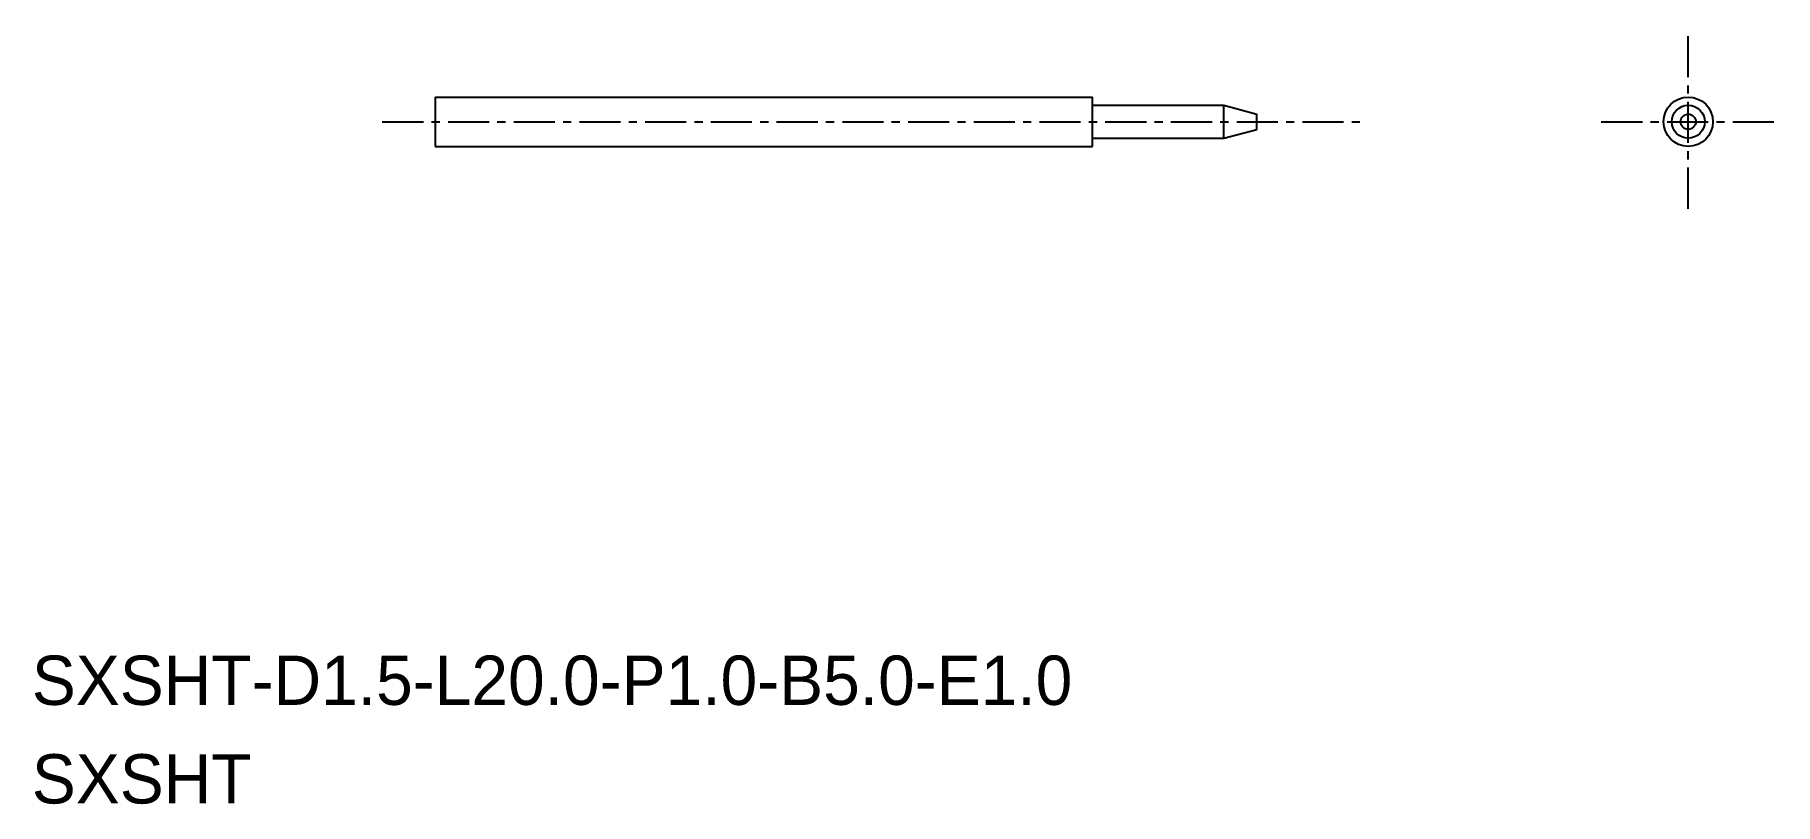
# Model space of a CAD drawing. Extents: x -1893 to -1840.1, y -460.2 to -436.8.
import ezdxf

# ---------------------------------------------------------------- set-up
doc = ezdxf.new("R2010")
doc.units = 0
doc.linetypes.add('CENTER', pattern=[2, 1.25, -0.25, 0.25, -0.25])
doc.layers.get('0').update_dxf_attribs({"linetype": 'CONTINUOUS'})
doc.layers.add('CENTER', color=1, linetype='CENTER')

msp = doc.modelspace()

# ---------------------------------------------------------------- linework, layer by layer
at = {"color": 7, "linetype": 'CONTINUOUS'}
for p, q in [((-1880.857, -438.678), (-1880.857, -440.178)), ((-1880.857, -438.678), (-1860.857, -438.678)), ((-1860.857, -440.178), (-1860.857, -438.678)), ((-1860.857, -438.928), (-1856.857, -438.928)), ((-1856.857, -439.928), (-1856.857, -438.928)), ((-1855.857, -439.661), (-1855.857, -439.196)), ((-1860.857, -439.928), (-1856.857, -439.928)), ((-1880.857, -440.178), (-1860.857, -440.178))]:
    msp.add_line(p, q, dxfattribs=at)
for p, q in [((-1856.857, -438.928), (-1855.857, -439.196)), ((-1856.857, -439.928), (-1855.857, -439.661))]:
    msp.add_line(p, q)
for radius in [0.75, 0.5, 0.232]:
    msp.add_circle((-1842.725, -439.428), radius)
at = {"layer": 'CENTER', "color": 1, "linetype": 'CENTER'}
for p, q in [((-1842.725, -442.074), (-1842.725, -436.783)), ((-1882.465, -439.428), (-1852.583, -439.428)), ((-1845.37, -439.428), (-1840.079, -439.428))]:
    msp.add_line(p, q, dxfattribs=at)

# ---------------------------------------------------------------- texts
for s, p in [('SXSHT-D1.5-L20.0-P1.0-B5.0-E1.0', (-1893.13, -457.174)), ('SXSHT', (-1893.13, -460.174))]:
    msp.add_text(s, height=1.5).set_placement(p)

doc.saveas('drawing.dxf')
